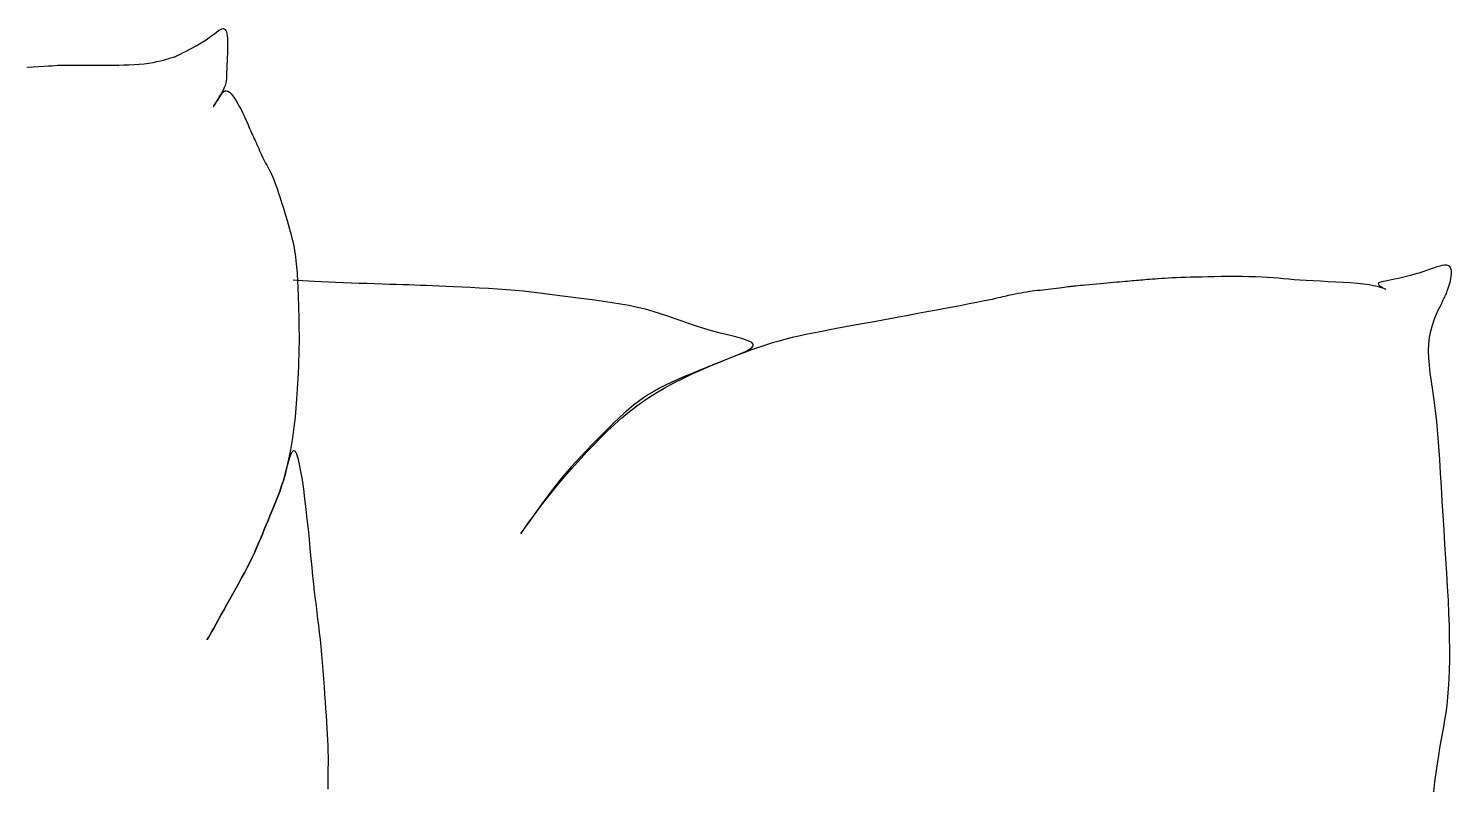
# Model space of a CAD drawing. Extents: x 110.714 to 111.388, y 28.017 to 28.415.
# Drawn here: x 111.0134 to 111.388, y 28.2161 to 28.4154 of the extents above; entities that cross this region are included whole.
import ezdxf

# ---------------------------------------------------------------- set-up
doc = ezdxf.new("R2010")
doc.units = 0
doc.layers.get('0').update_dxf_attribs({"linetype": 'CONTINUOUS'})

msp = doc.modelspace()

# ---------------------------------------------------------------- linework, layer by layer
at = {"color": 0}
for p, q in [((111.06435, 28.41532), (111.06469, 28.41539)), ((111.06469, 28.41539), (111.06498, 28.41534)), ((111.06498, 28.41534), (111.06522, 28.41516)), ((111.05847, 28.41134), (111.05937, 28.41188)), ((111.05937, 28.41188), (111.06023, 28.41243)), ((111.06023, 28.41243), (111.06102, 28.41298)), ((111.06102, 28.41298), (111.06174, 28.41352)), ((111.06174, 28.41352), (111.06239, 28.41401)), ((111.06239, 28.41401), (111.06297, 28.41446)), ((111.06297, 28.41446), (111.06349, 28.41484)), ((111.06349, 28.41484), (111.06395, 28.41513)), ((111.06395, 28.41513), (111.06435, 28.41532)), ((111.06522, 28.41516), (111.06541, 28.41487)), ((111.06541, 28.41487), (111.06557, 28.41448)), ((111.06557, 28.41448), (111.06568, 28.41401)), ((111.06568, 28.41401), (111.06577, 28.41346)), ((111.06577, 28.41346), (111.06582, 28.41286)), ((111.06582, 28.41286), (111.06586, 28.41221)), ((111.06586, 28.41221), (111.06587, 28.41152)), ((111.05126, 28.40774), (111.05158, 28.40785)), ((111.05158, 28.40785), (111.05185, 28.40794)), ((111.05185, 28.40794), (111.0521, 28.40804)), ((111.0521, 28.40804), (111.05236, 28.40816)), ((111.05236, 28.40816), (111.05267, 28.4083)), ((111.05267, 28.4083), (111.05306, 28.40849)), ((111.05306, 28.40849), (111.05355, 28.40874)), ((111.05355, 28.40874), (111.05418, 28.40905)), ((111.05418, 28.40905), (111.05491, 28.40942)), ((111.05491, 28.40942), (111.05574, 28.40984)), ((111.05574, 28.40984), (111.05662, 28.41031)), ((111.05662, 28.41031), (111.05754, 28.41081)), ((111.05754, 28.41081), (111.05847, 28.41134)), ((111.06577, 28.40794), (111.06574, 28.40727)), ((111.06581, 28.40864), (111.06577, 28.40794)), ((111.06584, 28.40936), (111.06581, 28.40864)), ((111.06586, 28.41009), (111.06584, 28.40936)), ((111.06587, 28.41081), (111.06586, 28.41009)), ((111.06587, 28.41152), (111.06587, 28.41081)), ((111.01301, 28.4052), (111.01466, 28.40529)), ((111.01466, 28.40529), (111.01617, 28.40538)), ((111.01617, 28.40538), (111.01752, 28.40546)), ((111.01752, 28.40546), (111.0187, 28.40554)), ((111.0187, 28.40554), (111.01967, 28.4056)), ((111.01967, 28.4056), (111.02044, 28.40565)), ((111.02044, 28.40565), (111.02104, 28.40569)), ((111.02104, 28.40569), (111.02151, 28.40571)), ((111.02151, 28.40571), (111.02191, 28.40573)), ((111.02191, 28.40573), (111.02227, 28.40574)), ((111.02227, 28.40574), (111.02265, 28.40575)), ((111.02265, 28.40575), (111.02309, 28.40575)), ((111.02309, 28.40575), (111.02364, 28.40575)), ((111.02364, 28.40575), (111.02432, 28.40575)), ((111.02432, 28.40575), (111.02513, 28.40575)), ((111.02513, 28.40575), (111.02601, 28.40575)), ((111.02601, 28.40575), (111.02693, 28.40575)), ((111.02693, 28.40575), (111.02785, 28.40575)), ((111.02785, 28.40575), (111.02873, 28.40575)), ((111.02873, 28.40575), (111.02953, 28.40575)), ((111.02953, 28.40575), (111.03022, 28.40575)), ((111.03022, 28.40575), (111.03077, 28.40575)), ((111.03077, 28.40575), (111.0312, 28.40575)), ((111.0312, 28.40575), (111.03158, 28.40575)), ((111.03158, 28.40575), (111.03193, 28.40575)), ((111.03193, 28.40575), (111.03231, 28.40575)), ((111.03231, 28.40575), (111.03275, 28.40575)), ((111.03275, 28.40575), (111.03331, 28.40575)), ((111.03331, 28.40575), (111.03403, 28.40575)), ((111.03403, 28.40575), (111.03494, 28.40575)), ((111.03494, 28.40575), (111.03602, 28.40576)), ((111.03602, 28.40576), (111.03722, 28.40577)), ((111.03722, 28.40577), (111.03852, 28.4058)), ((111.03852, 28.4058), (111.03988, 28.40584)), ((111.03988, 28.40584), (111.04125, 28.40591)), ((111.04125, 28.40591), (111.04261, 28.406)), ((111.04261, 28.406), (111.04391, 28.40612)), ((111.04391, 28.40612), (111.04512, 28.40628)), ((111.04512, 28.40628), (111.04625, 28.40646)), ((111.04625, 28.40646), (111.04727, 28.40666)), ((111.04727, 28.40666), (111.0482, 28.40687)), ((111.0482, 28.40687), (111.04902, 28.40708)), ((111.04902, 28.40708), (111.04975, 28.40728)), ((111.04975, 28.40728), (111.05036, 28.40746)), ((111.05036, 28.40746), (111.05086, 28.40762)), ((111.05086, 28.40762), (111.05126, 28.40774)), ((111.06561, 28.40452), (111.06559, 28.40409)), ((111.06563, 28.40499), (111.06561, 28.40452)), ((111.06565, 28.40549), (111.06563, 28.40499)), ((111.06568, 28.40604), (111.06565, 28.40549)), ((111.06571, 28.40663), (111.06568, 28.40604)), ((111.06574, 28.40727), (111.06571, 28.40663)), ((111.06519, 28.40038), (111.06504, 28.4)), ((111.0653, 28.40074), (111.06519, 28.40038)), ((111.06539, 28.40108), (111.0653, 28.40074)), ((111.06545, 28.4014), (111.06539, 28.40108)), ((111.06549, 28.40171), (111.06545, 28.4014)), ((111.06552, 28.40201), (111.06549, 28.40171)), ((111.06554, 28.40232), (111.06552, 28.40201)), ((111.06555, 28.40264), (111.06554, 28.40232)), ((111.06556, 28.40332), (111.06555, 28.40297)), ((111.06555, 28.40297), (111.06555, 28.40264)), ((111.06558, 28.40369), (111.06556, 28.40332)), ((111.06559, 28.40409), (111.06558, 28.40369)), ((111.06321, 28.39654), (111.06346, 28.39696)), ((111.06346, 28.39696), (111.06321, 28.39654)), ((111.06346, 28.39696), (111.06372, 28.39739)), ((111.06372, 28.39739), (111.06346, 28.39696)), ((111.06398, 28.39784), (111.06372, 28.39739)), ((111.06372, 28.39739), (111.06399, 28.39781)), ((111.06422, 28.39828), (111.06398, 28.39784)), ((111.06399, 28.39781), (111.06426, 28.3982)), ((111.06446, 28.39873), (111.06422, 28.39828)), ((111.06426, 28.3982), (111.06454, 28.39854)), ((111.06467, 28.39917), (111.06446, 28.39873)), ((111.06454, 28.39854), (111.06485, 28.3988)), ((111.06487, 28.39959), (111.06467, 28.39917)), ((111.06485, 28.3988), (111.06517, 28.39895)), ((111.06504, 28.4), (111.06487, 28.39959)), ((111.06517, 28.39895), (111.06552, 28.39899)), ((111.06552, 28.39899), (111.0659, 28.39888)), ((111.0659, 28.39888), (111.06631, 28.3986)), ((111.06631, 28.3986), (111.06675, 28.39818)), ((111.06675, 28.39818), (111.0672, 28.39764)), ((111.0672, 28.39764), (111.06766, 28.39701)), ((111.06766, 28.39701), (111.06812, 28.39631)), ((111.06209, 28.39483), (111.06212, 28.39487)), ((111.06212, 28.39487), (111.06209, 28.39483)), ((111.06212, 28.39487), (111.0622, 28.395)), ((111.0622, 28.395), (111.06212, 28.39487)), ((111.0622, 28.395), (111.06234, 28.3952)), ((111.06234, 28.3952), (111.0622, 28.395)), ((111.06234, 28.3952), (111.06252, 28.39546)), ((111.06252, 28.39546), (111.06234, 28.3952)), ((111.06252, 28.39546), (111.06273, 28.39578)), ((111.06273, 28.39578), (111.06252, 28.39546)), ((111.06273, 28.39578), (111.06296, 28.39614)), ((111.06296, 28.39614), (111.06273, 28.39578)), ((111.06296, 28.39614), (111.06321, 28.39654)), ((111.06321, 28.39654), (111.06296, 28.39614)), ((111.06812, 28.39631), (111.06858, 28.39556)), ((111.06858, 28.39556), (111.06901, 28.39479)), ((111.06901, 28.39479), (111.06941, 28.39403)), ((111.06941, 28.39403), (111.06978, 28.39329)), ((111.06978, 28.39329), (111.07012, 28.39259)), ((111.07012, 28.39259), (111.07043, 28.39191)), ((111.07043, 28.39191), (111.07072, 28.39126)), ((111.07072, 28.39126), (111.07099, 28.39063)), ((111.07099, 28.39063), (111.07124, 28.39003)), ((111.07124, 28.39003), (111.07148, 28.38946)), ((111.07148, 28.38946), (111.07172, 28.3889)), ((111.07172, 28.3889), (111.07195, 28.38837)), ((111.07195, 28.38837), (111.07218, 28.38786)), ((111.07218, 28.38786), (111.07241, 28.38736)), ((111.07241, 28.38736), (111.07264, 28.38686)), ((111.07264, 28.38686), (111.07287, 28.38637)), ((111.07287, 28.38637), (111.07311, 28.38588)), ((111.07311, 28.38588), (111.07334, 28.38537)), ((111.07334, 28.38537), (111.07357, 28.38485)), ((111.07357, 28.38485), (111.07381, 28.38432)), ((111.07381, 28.38432), (111.07404, 28.38377)), ((111.07404, 28.38377), (111.07429, 28.38322)), ((111.07429, 28.38322), (111.07453, 28.38266)), ((111.07453, 28.38266), (111.07478, 28.3821)), ((111.07478, 28.3821), (111.07504, 28.38154)), ((111.07504, 28.38154), (111.0753, 28.38099)), ((111.0753, 28.38099), (111.07557, 28.38046)), ((111.07557, 28.38046), (111.07585, 28.37994)), ((111.07585, 28.37994), (111.07614, 28.37942)), ((111.07614, 28.37942), (111.07644, 28.37889)), ((111.07644, 28.37889), (111.07675, 28.37832)), ((111.07675, 28.37832), (111.07707, 28.3777)), ((111.07707, 28.3777), (111.0774, 28.377)), ((111.0774, 28.377), (111.07775, 28.37622)), ((111.07775, 28.37622), (111.07812, 28.37534)), ((111.07812, 28.37534), (111.0785, 28.37433)), ((111.0785, 28.37433), (111.07889, 28.37323)), ((111.07889, 28.37323), (111.07928, 28.37206)), ((111.07928, 28.37206), (111.07968, 28.37084)), ((111.07968, 28.37084), (111.08007, 28.36959)), ((111.08007, 28.36959), (111.08046, 28.36835)), ((111.08046, 28.36835), (111.08083, 28.36713)), ((111.08083, 28.36713), (111.08118, 28.36597)), ((111.08118, 28.36597), (111.0815, 28.36487)), ((111.0815, 28.36487), (111.08181, 28.36384)), ((111.08181, 28.36384), (111.08209, 28.36287)), ((111.08209, 28.36287), (111.08235, 28.36195)), ((111.08235, 28.36195), (111.08259, 28.36106)), ((111.08259, 28.36106), (111.0828, 28.3602)), ((111.0828, 28.3602), (111.083, 28.35935)), ((111.083, 28.35935), (111.08318, 28.35851)), ((111.08318, 28.35851), (111.08334, 28.35767)), ((111.08334, 28.35767), (111.08349, 28.35683)), ((111.08349, 28.35683), (111.08361, 28.35599)), ((111.08361, 28.35599), (111.08373, 28.35515)), ((111.08373, 28.35515), (111.08383, 28.35431)), ((111.08383, 28.35431), (111.08392, 28.35348)), ((111.08392, 28.35348), (111.084, 28.35267)), ((111.084, 28.35267), (111.08406, 28.35186)), ((111.08406, 28.35186), (111.08413, 28.35106)), ((111.38145, 28.35168), (111.38044, 28.35133)), ((111.3824, 28.35201), (111.38145, 28.35168)), ((111.3833, 28.35233), (111.3824, 28.35201)), ((111.38413, 28.35262), (111.3833, 28.35233)), ((111.38489, 28.35285), (111.38413, 28.35262)), ((111.38557, 28.35302), (111.38489, 28.35285)), ((111.38617, 28.35312), (111.38557, 28.35302)), ((111.38669, 28.35311), (111.38617, 28.35312)), ((111.38711, 28.35301), (111.38669, 28.35311)), ((111.38744, 28.35281), (111.38711, 28.35301)), ((111.38769, 28.35252), (111.38744, 28.35281)), ((111.38786, 28.35215), (111.38769, 28.35252)), ((111.38797, 28.35172), (111.38786, 28.35215)), ((111.38801, 28.35124), (111.38797, 28.35172)), ((111.08424, 28.34904), (111.08307, 28.34912)), ((111.08413, 28.35106), (111.08418, 28.35026)), ((111.08418, 28.35026), (111.08423, 28.34944)), ((111.08423, 28.34944), (111.08427, 28.34856)), ((111.0856, 28.34896), (111.08424, 28.34904)), ((111.08427, 28.34856), (111.08432, 28.34763)), ((111.08711, 28.34887), (111.0856, 28.34896)), ((111.08876, 28.34878), (111.08711, 28.34887)), ((111.09053, 28.34869), (111.08876, 28.34878)), ((111.09241, 28.3486), (111.09053, 28.34869)), ((111.09436, 28.34851), (111.09241, 28.3486)), ((111.09638, 28.34843), (111.09436, 28.34851)), ((111.09844, 28.34835), (111.09638, 28.34843)), ((111.10052, 28.34828), (111.09844, 28.34835)), ((111.10258, 28.34822), (111.10052, 28.34828)), ((111.10462, 28.34816), (111.10258, 28.34822)), ((111.1066, 28.3481), (111.10462, 28.34816)), ((111.1085, 28.34804), (111.1066, 28.3481)), ((111.1103, 28.34799), (111.1085, 28.34804)), ((111.11198, 28.34793), (111.1103, 28.34799)), ((111.11357, 28.34787), (111.11198, 28.34793)), ((111.29264, 28.34793), (111.29176, 28.34784)), ((111.29357, 28.34802), (111.29264, 28.34793)), ((111.29453, 28.34811), (111.29357, 28.34802)), ((111.29549, 28.3482), (111.29453, 28.34811)), ((111.29644, 28.34828), (111.29549, 28.3482)), ((111.29735, 28.34837), (111.29644, 28.34828)), ((111.29823, 28.34844), (111.29735, 28.34837)), ((111.29907, 28.34852), (111.29823, 28.34844)), ((111.29987, 28.34858), (111.29907, 28.34852)), ((111.30064, 28.34865), (111.29987, 28.34858)), ((111.30137, 28.34871), (111.30064, 28.34865)), ((111.30206, 28.34877), (111.30137, 28.34871)), ((111.30271, 28.34882), (111.30206, 28.34877)), ((111.30333, 28.34887), (111.30271, 28.34882)), ((111.30392, 28.34892), (111.30333, 28.34887)), ((111.30449, 28.34897), (111.30392, 28.34892)), ((111.30505, 28.34902), (111.30449, 28.34897)), ((111.3056, 28.34907), (111.30505, 28.34902)), ((111.30616, 28.34912), (111.3056, 28.34907)), ((111.30673, 28.34916), (111.30616, 28.34912)), ((111.30732, 28.34922), (111.30673, 28.34916)), ((111.30794, 28.34927), (111.30732, 28.34922)), ((111.30859, 28.34933), (111.30794, 28.34927)), ((111.30928, 28.34938), (111.30859, 28.34933)), ((111.31002, 28.34944), (111.30928, 28.34938)), ((111.3108, 28.3495), (111.31002, 28.34944)), ((111.31163, 28.34956), (111.3108, 28.3495)), ((111.31252, 28.34961), (111.31163, 28.34956)), ((111.31348, 28.34967), (111.31252, 28.34961)), ((111.3145, 28.34972), (111.31348, 28.34967)), ((111.31559, 28.34977), (111.3145, 28.34972)), ((111.31675, 28.34982), (111.31559, 28.34977)), ((111.318, 28.34986), (111.31675, 28.34982)), ((111.31933, 28.3499), (111.318, 28.34986)), ((111.32075, 28.34994), (111.31933, 28.3499)), ((111.32226, 28.34997), (111.32075, 28.34994)), ((111.32388, 28.35001), (111.32226, 28.34997)), ((111.32559, 28.35004), (111.32388, 28.35001)), ((111.32737, 28.35006), (111.32559, 28.35004)), ((111.3292, 28.35008), (111.32737, 28.35006)), ((111.33105, 28.35008), (111.3292, 28.35008)), ((111.33289, 28.35008), (111.33105, 28.35008)), ((111.33469, 28.35005), (111.33289, 28.35008)), ((111.33642, 28.35001), (111.33469, 28.35005)), ((111.33806, 28.34995), (111.33642, 28.35001)), ((111.33958, 28.34987), (111.33806, 28.34995)), ((111.34102, 28.34976), (111.33958, 28.34987)), ((111.3424, 28.34964), (111.34102, 28.34976)), ((111.34376, 28.34952), (111.3424, 28.34964)), ((111.34515, 28.34939), (111.34376, 28.34952)), ((111.34659, 28.34926), (111.34515, 28.34939)), ((111.34812, 28.34913), (111.34659, 28.34926)), ((111.34979, 28.34902), (111.34812, 28.34913)), ((111.3516, 28.34892), (111.34979, 28.34902)), ((111.35353, 28.34883), (111.3516, 28.34892)), ((111.35552, 28.34874), (111.35353, 28.34883)), ((111.35754, 28.34865), (111.35552, 28.34874)), ((111.35953, 28.34855), (111.35754, 28.34865)), ((111.36145, 28.34843), (111.35953, 28.34855)), ((111.36325, 28.34829), (111.36145, 28.34843)), ((111.36487, 28.34812), (111.36325, 28.34829)), ((111.36629, 28.34791), (111.36487, 28.34812)), ((111.36888, 28.34843), (111.36874, 28.34829)), ((111.36874, 28.34829), (111.36875, 28.34812)), ((111.36875, 28.34812), (111.36889, 28.34791)), ((111.36915, 28.34856), (111.36888, 28.34843)), ((111.36954, 28.34867), (111.36915, 28.34856)), ((111.37004, 28.34878), (111.36954, 28.34867)), ((111.37066, 28.3489), (111.37004, 28.34878)), ((111.37138, 28.34903), (111.37066, 28.3489)), ((111.37219, 28.34919), (111.37138, 28.34903)), ((111.37309, 28.34937), (111.37219, 28.34919)), ((111.37406, 28.34959), (111.37309, 28.34937)), ((111.37509, 28.34983), (111.37406, 28.34959)), ((111.37615, 28.35009), (111.37509, 28.34983)), ((111.37723, 28.35038), (111.37615, 28.35009)), ((111.37832, 28.35068), (111.37723, 28.35038)), ((111.3794, 28.351), (111.37832, 28.35068)), ((111.38044, 28.35133), (111.3794, 28.351)), ((111.3874, 28.34783), (111.38756, 28.34839)), ((111.38756, 28.34839), (111.38772, 28.34898)), ((111.38772, 28.34898), (111.38785, 28.34957)), ((111.38785, 28.34957), (111.38795, 28.35015)), ((111.38795, 28.35015), (111.388, 28.35071)), ((111.388, 28.35071), (111.38801, 28.35124)), ((111.08432, 28.34763), (111.08436, 28.34661)), ((111.08436, 28.34661), (111.0844, 28.34549)), ((111.0844, 28.34549), (111.08444, 28.34424)), ((111.08444, 28.34424), (111.08449, 28.34286)), ((111.11512, 28.34781), (111.11357, 28.34787)), ((111.11665, 28.34775), (111.11512, 28.34781)), ((111.1182, 28.34769), (111.11665, 28.34775)), ((111.11982, 28.34762), (111.1182, 28.34769)), ((111.12153, 28.34754), (111.11982, 28.34762)), ((111.12339, 28.34746), (111.12153, 28.34754)), ((111.1254, 28.34737), (111.12339, 28.34746)), ((111.12756, 28.34728), (111.1254, 28.34737)), ((111.12983, 28.34717), (111.12756, 28.34728)), ((111.13217, 28.34705), (111.12983, 28.34717)), ((111.13454, 28.34692), (111.13217, 28.34705)), ((111.13692, 28.34677), (111.13454, 28.34692)), ((111.13928, 28.3466), (111.13692, 28.34677)), ((111.14156, 28.34642), (111.13928, 28.3466)), ((111.14376, 28.34621), (111.14156, 28.34642)), ((111.14588, 28.34598), (111.14376, 28.34621)), ((111.14795, 28.34574), (111.14588, 28.34598)), ((111.14998, 28.34549), (111.14795, 28.34574)), ((111.15199, 28.34523), (111.14998, 28.34549)), ((111.15402, 28.34495), (111.15199, 28.34523)), ((111.15607, 28.34468), (111.15402, 28.34495)), ((111.15817, 28.3444), (111.15607, 28.34468)), ((111.16033, 28.34411), (111.15817, 28.3444)), ((111.26794, 28.34428), (111.26708, 28.34409)), ((111.26865, 28.34445), (111.26794, 28.34428)), ((111.26926, 28.3446), (111.26865, 28.34445)), ((111.26982, 28.34473), (111.26926, 28.3446)), ((111.27039, 28.34487), (111.26982, 28.34473)), ((111.27101, 28.34501), (111.27039, 28.34487)), ((111.27169, 28.34515), (111.27101, 28.34501)), ((111.2724, 28.3453), (111.27169, 28.34515)), ((111.27315, 28.34545), (111.2724, 28.3453)), ((111.27391, 28.3456), (111.27315, 28.34545)), ((111.27469, 28.34574), (111.27391, 28.3456)), ((111.27546, 28.34587), (111.27469, 28.34574)), ((111.27621, 28.346), (111.27546, 28.34587)), ((111.27694, 28.34611), (111.27621, 28.346)), ((111.27765, 28.34621), (111.27694, 28.34611)), ((111.27834, 28.3463), (111.27765, 28.34621)), ((111.27903, 28.34638), (111.27834, 28.3463)), ((111.27972, 28.34646), (111.27903, 28.34638)), ((111.28041, 28.34654), (111.27972, 28.34646)), ((111.28111, 28.34662), (111.28041, 28.34654)), ((111.28183, 28.3467), (111.28111, 28.34662)), ((111.28257, 28.34679), (111.28183, 28.3467)), ((111.28332, 28.34688), (111.28257, 28.34679)), ((111.28406, 28.34697), (111.28332, 28.34688)), ((111.28478, 28.34706), (111.28406, 28.34697)), ((111.28545, 28.34714), (111.28478, 28.34706)), ((111.28607, 28.34722), (111.28545, 28.34714)), ((111.28662, 28.34729), (111.28607, 28.34722)), ((111.28709, 28.34735), (111.28662, 28.34729)), ((111.28745, 28.3474), (111.28709, 28.34735)), ((111.28775, 28.34744), (111.28745, 28.3474)), ((111.288, 28.34747), (111.28775, 28.34744)), ((111.28823, 28.34749), (111.288, 28.34747)), ((111.28848, 28.34752), (111.28823, 28.34749)), ((111.28878, 28.34755), (111.28848, 28.34752)), ((111.28915, 28.34759), (111.28878, 28.34755)), ((111.28963, 28.34763), (111.28915, 28.34759)), ((111.29023, 28.34769), (111.28963, 28.34763)), ((111.29095, 28.34776), (111.29023, 28.34769)), ((111.29176, 28.34784), (111.29095, 28.34776)), ((111.3675, 28.34768), (111.36629, 28.34791)), ((111.3685, 28.34744), (111.3675, 28.34768)), ((111.36931, 28.34722), (111.3685, 28.34744)), ((111.36889, 28.34791), (111.36913, 28.34768)), ((111.36913, 28.34768), (111.36945, 28.34744)), ((111.36993, 28.34702), (111.36931, 28.34722)), ((111.36945, 28.34744), (111.36979, 28.34722)), ((111.36979, 28.34722), (111.37013, 28.34702)), ((111.37036, 28.34685), (111.36993, 28.34702)), ((111.37013, 28.34702), (111.37042, 28.34685)), ((111.37061, 28.34674), (111.37036, 28.34685)), ((111.37042, 28.34685), (111.37062, 28.34674)), ((111.37069, 28.3467), (111.37061, 28.34674)), ((111.37062, 28.34674), (111.37069, 28.3467)), ((111.38576, 28.34376), (111.38602, 28.34428)), ((111.38602, 28.34428), (111.38621, 28.34467)), ((111.38621, 28.34467), (111.38635, 28.34497)), ((111.38635, 28.34497), (111.38646, 28.34522)), ((111.38646, 28.34522), (111.38656, 28.34546)), ((111.38656, 28.34546), (111.38665, 28.3457)), ((111.38665, 28.3457), (111.38676, 28.34599)), ((111.38676, 28.34599), (111.3869, 28.34636)), ((111.3869, 28.34636), (111.38705, 28.3468)), ((111.38705, 28.3468), (111.38722, 28.34729)), ((111.38722, 28.34729), (111.3874, 28.34783)), ((111.08449, 28.34286), (111.08454, 28.34136)), ((111.08454, 28.34136), (111.08458, 28.33976)), ((111.16255, 28.34383), (111.16033, 28.34411)), ((111.16479, 28.34352), (111.16255, 28.34383)), ((111.16705, 28.34319), (111.16479, 28.34352)), ((111.1693, 28.34283), (111.16705, 28.34319)), ((111.17153, 28.34243), (111.1693, 28.34283)), ((111.17371, 28.34198), (111.17153, 28.34243)), ((111.17582, 28.34148), (111.17371, 28.34198)), ((111.17786, 28.34092), (111.17582, 28.34148)), ((111.17983, 28.34031), (111.17786, 28.34092)), ((111.25047, 28.34088), (111.2475, 28.34033)), ((111.25337, 28.34142), (111.25047, 28.34088)), ((111.25613, 28.34194), (111.25337, 28.34142)), ((111.2587, 28.34242), (111.25613, 28.34194)), ((111.26102, 28.34287), (111.2587, 28.34242)), ((111.26302, 28.34326), (111.26102, 28.34287)), ((111.26468, 28.34359), (111.26302, 28.34326)), ((111.26601, 28.34386), (111.26468, 28.34359)), ((111.26708, 28.34409), (111.26601, 28.34386)), ((111.384, 28.34004), (111.38452, 28.34122)), ((111.38452, 28.34122), (111.38501, 28.34224)), ((111.38501, 28.34224), (111.38543, 28.34309)), ((111.38543, 28.34309), (111.38576, 28.34376)), ((111.08458, 28.33976), (111.08462, 28.3381)), ((111.08462, 28.3381), (111.08464, 28.33638)), ((111.18175, 28.33966), (111.17983, 28.34031)), ((111.18364, 28.33899), (111.18175, 28.33966)), ((111.18551, 28.33832), (111.18364, 28.33899)), ((111.18739, 28.33765), (111.18551, 28.33832)), ((111.18929, 28.33701), (111.18739, 28.33765)), ((111.19123, 28.3364), (111.18929, 28.33701)), ((111.22846, 28.33682), (111.22616, 28.33639)), ((111.23087, 28.33727), (111.22846, 28.33682)), ((111.23338, 28.33773), (111.23087, 28.33727)), ((111.23601, 28.33821), (111.23338, 28.33773)), ((111.23874, 28.33871), (111.23601, 28.33821)), ((111.24158, 28.33924), (111.23874, 28.33871)), ((111.24452, 28.33978), (111.24158, 28.33924)), ((111.2475, 28.34033), (111.24452, 28.33978)), ((111.38256, 28.33571), (111.38299, 28.33727)), ((111.38299, 28.33727), (111.38348, 28.33872)), ((111.38348, 28.33872), (111.384, 28.34004)), ((111.08464, 28.33638), (111.08466, 28.33464)), ((111.08466, 28.33464), (111.08466, 28.3329)), ((111.19321, 28.33583), (111.19123, 28.3364)), ((111.19519, 28.33531), (111.19321, 28.33583)), ((111.19711, 28.33482), (111.19519, 28.33531)), ((111.19892, 28.33436), (111.19711, 28.33482)), ((111.20055, 28.33393), (111.19892, 28.33436)), ((111.20195, 28.33351), (111.20055, 28.33393)), ((111.20307, 28.3331), (111.20195, 28.33351)), ((111.20383, 28.3327), (111.20307, 28.3331)), ((111.21101, 28.33312), (111.20926, 28.33262)), ((111.21275, 28.33359), (111.21101, 28.33312)), ((111.21448, 28.33401), (111.21275, 28.33359)), ((111.21625, 28.33442), (111.21448, 28.33401)), ((111.21805, 28.3348), (111.21625, 28.33442)), ((111.21993, 28.33519), (111.21805, 28.3348)), ((111.2219, 28.33557), (111.21993, 28.33519)), ((111.22397, 28.33597), (111.2219, 28.33557)), ((111.22616, 28.33639), (111.22397, 28.33597)), ((111.38201, 28.33235), (111.38223, 28.33407)), ((111.38223, 28.33407), (111.38256, 28.33571)), ((111.08461, 28.3295), (111.08455, 28.32788)), ((111.08464, 28.33118), (111.08461, 28.3295)), ((111.08466, 28.3329), (111.08464, 28.33118)), ((111.19979, 28.3293), (111.19781, 28.32853)), ((111.19926, 28.32914), (111.20083, 28.3298)), ((111.20176, 28.33005), (111.19979, 28.3293)), ((111.20083, 28.3298), (111.20213, 28.33039)), ((111.20371, 28.33077), (111.20176, 28.33005)), ((111.20213, 28.33039), (111.20315, 28.33092)), ((111.20315, 28.33092), (111.20384, 28.33141)), ((111.20561, 28.33144), (111.20371, 28.33077)), ((111.20421, 28.33229), (111.20383, 28.3327)), ((111.20384, 28.33141), (111.20421, 28.33186)), ((111.20421, 28.33186), (111.20421, 28.33229)), ((111.20746, 28.33206), (111.20561, 28.33144)), ((111.20926, 28.33262), (111.20746, 28.33206)), ((111.38194, 28.33056), (111.38201, 28.33235)), ((111.382, 28.32869), (111.38194, 28.33056)), ((111.08448, 28.3263), (111.0844, 28.32477)), ((111.08455, 28.32788), (111.08448, 28.3263)), ((111.18835, 28.32454), (111.19081, 28.32564)), ((111.1919, 28.32615), (111.18999, 28.32538)), ((111.19081, 28.32564), (111.19317, 28.32665)), ((111.19385, 28.32694), (111.1919, 28.32615)), ((111.19317, 28.32665), (111.1954, 28.32757)), ((111.19583, 28.32774), (111.19385, 28.32694)), ((111.1954, 28.32757), (111.19744, 28.3284)), ((111.19781, 28.32853), (111.19583, 28.32774)), ((111.19744, 28.3284), (111.19926, 28.32914)), ((111.38217, 28.32673), (111.382, 28.32869)), ((111.38242, 28.32465), (111.38217, 28.32673)), ((111.08422, 28.32186), (111.08413, 28.32049)), ((111.08432, 28.32329), (111.08422, 28.32186)), ((111.0844, 28.32477), (111.08432, 28.32329)), ((111.1808, 28.32074), (111.1833, 28.32209)), ((111.18279, 28.32229), (111.18114, 28.32151)), ((111.18451, 28.32307), (111.18279, 28.32229)), ((111.1833, 28.32209), (111.18583, 28.32336)), ((111.18628, 28.32384), (111.18451, 28.32307)), ((111.18583, 28.32336), (111.18835, 28.32454)), ((111.18811, 28.32461), (111.18628, 28.32384)), ((111.18999, 28.32538), (111.18811, 28.32461)), ((111.38273, 28.32243), (111.38242, 28.32465)), ((111.38308, 28.32006), (111.38273, 28.32243)), ((111.08405, 28.31917), (111.08397, 28.31791)), ((111.08413, 28.32049), (111.08405, 28.31917)), ((111.17529, 28.31813), (111.17399, 28.31719)), ((111.17665, 28.31902), (111.17529, 28.31813)), ((111.17603, 28.3178), (111.17836, 28.31931)), ((111.17807, 28.31987), (111.17665, 28.31902)), ((111.17956, 28.3207), (111.17807, 28.31987)), ((111.17836, 28.31931), (111.1808, 28.32074)), ((111.18114, 28.32151), (111.17956, 28.3207)), ((111.38344, 28.31751), (111.38308, 28.32006)), ((111.08371, 28.31427), (111.0836, 28.31304)), ((111.0838, 28.31547), (111.08371, 28.31427)), ((111.08389, 28.31668), (111.0838, 28.31547)), ((111.08397, 28.31791), (111.08389, 28.31668)), ((111.16964, 28.31289), (111.17168, 28.31458)), ((111.17144, 28.31515), (111.17017, 28.31404)), ((111.17271, 28.3162), (111.17144, 28.31515)), ((111.17168, 28.31458), (111.17381, 28.31622)), ((111.17399, 28.31719), (111.17271, 28.3162)), ((111.17381, 28.31622), (111.17603, 28.3178)), ((111.38378, 28.31477), (111.38344, 28.31751)), ((111.3841, 28.31182), (111.38378, 28.31477)), ((111.08333, 28.31047), (111.08315, 28.30908)), ((111.08348, 28.31178), (111.08333, 28.31047)), ((111.0836, 28.31304), (111.08348, 28.31178)), ((111.16579, 28.30939), (111.16768, 28.31116)), ((111.16752, 28.31158), (111.16612, 28.31022)), ((111.16886, 28.31285), (111.16752, 28.31158)), ((111.16768, 28.31116), (111.16964, 28.31289)), ((111.17017, 28.31404), (111.16886, 28.31285)), ((111.38438, 28.30868), (111.3841, 28.31182)), ((111.08294, 28.30761), (111.08269, 28.30606)), ((111.08315, 28.30908), (111.08294, 28.30761)), ((111.16321, 28.30731), (111.16175, 28.30582)), ((111.16221, 28.30582), (111.16397, 28.30761)), ((111.16467, 28.30879), (111.16321, 28.30731)), ((111.16397, 28.30761), (111.16579, 28.30939)), ((111.16612, 28.31022), (111.16467, 28.30879)), ((111.38464, 28.30538), (111.38438, 28.30868)), ((111.08241, 28.30447), (111.08209, 28.30285)), ((111.08215, 28.30223), (111.08252, 28.30327)), ((111.08269, 28.30606), (111.08241, 28.30447)), ((111.08252, 28.30327), (111.08288, 28.30398)), ((111.08288, 28.30398), (111.08324, 28.3043)), ((111.08324, 28.3043), (111.0836, 28.30414)), ((111.0836, 28.30414), (111.08397, 28.30346)), ((111.08397, 28.30346), (111.08434, 28.30229)), ((111.15883, 28.30223), (111.16049, 28.30402)), ((111.16031, 28.30432), (111.15892, 28.30285)), ((111.16175, 28.30582), (111.16031, 28.30432)), ((111.16049, 28.30402), (111.16221, 28.30582)), ((111.38489, 28.30194), (111.38464, 28.30538)), ((111.08137, 28.29959), (111.08097, 28.29799)), ((111.08097, 28.29798), (111.08138, 28.29951)), ((111.08175, 28.30121), (111.08137, 28.29959)), ((111.08138, 28.29951), (111.08177, 28.30095)), ((111.08209, 28.30285), (111.08175, 28.30121)), ((111.08177, 28.30095), (111.08215, 28.30223)), ((111.08434, 28.30229), (111.08471, 28.3007)), ((111.08471, 28.3007), (111.08508, 28.29876)), ((111.15637, 28.30006), (111.15525, 28.29879)), ((111.15564, 28.29866), (111.15721, 28.30044)), ((111.1576, 28.30142), (111.15637, 28.30006)), ((111.15721, 28.30044), (111.15883, 28.30223)), ((111.15892, 28.30285), (111.1576, 28.30142)), ((111.38512, 28.29837), (111.38489, 28.30194)), ((111.08007, 28.29496), (111.08053, 28.29644)), ((111.08053, 28.29644), (111.08007, 28.29496)), ((111.08097, 28.29799), (111.08053, 28.29644)), ((111.08053, 28.29644), (111.08097, 28.29798)), ((111.08508, 28.29876), (111.08544, 28.29654)), ((111.08544, 28.29654), (111.08579, 28.29411)), ((111.15325, 28.29642), (111.15233, 28.29528)), ((111.15264, 28.29512), (111.15412, 28.29688)), ((111.15421, 28.29758), (111.15325, 28.29642)), ((111.15412, 28.29688), (111.15564, 28.29866)), ((111.15525, 28.29879), (111.15421, 28.29758)), ((111.38535, 28.29471), (111.38512, 28.29837)), ((111.07857, 28.29086), (111.07908, 28.29218)), ((111.07908, 28.29218), (111.07857, 28.29086)), ((111.07908, 28.29218), (111.07958, 28.29355)), ((111.07958, 28.29355), (111.07908, 28.29218)), ((111.07958, 28.29355), (111.08007, 28.29496)), ((111.08007, 28.29496), (111.07958, 28.29355)), ((111.08579, 28.29411), (111.08612, 28.29154)), ((111.14967, 28.29177), (111.14874, 28.29049)), ((111.15057, 28.29298), (111.14967, 28.29177)), ((111.14983, 28.29161), (111.15121, 28.29336)), ((111.15145, 28.29414), (111.15057, 28.29298)), ((111.15121, 28.29336), (111.15264, 28.29512)), ((111.15233, 28.29528), (111.15145, 28.29414)), ((111.38557, 28.29098), (111.38535, 28.29471)), ((111.077, 28.28711), (111.07752, 28.28834)), ((111.07752, 28.28834), (111.077, 28.28711)), ((111.07752, 28.28834), (111.07805, 28.28959)), ((111.07805, 28.28959), (111.07752, 28.28834)), ((111.07805, 28.28959), (111.07857, 28.29086)), ((111.07857, 28.29086), (111.07805, 28.28959)), ((111.08612, 28.29154), (111.08644, 28.28889)), ((111.08644, 28.28889), (111.08674, 28.28623)), ((111.14609, 28.28669), (111.14724, 28.28823)), ((111.14777, 28.28914), (111.14678, 28.28776)), ((111.14724, 28.28823), (111.1485, 28.28989)), ((111.14874, 28.29049), (111.14777, 28.28914)), ((111.1485, 28.28989), (111.14983, 28.29161)), ((111.38581, 28.2872), (111.38557, 28.29098)), ((111.0755, 28.2835), (111.07599, 28.2847)), ((111.07599, 28.2847), (111.0755, 28.2835)), ((111.07599, 28.2847), (111.07649, 28.2859)), ((111.07649, 28.2859), (111.07599, 28.2847)), ((111.07649, 28.2859), (111.077, 28.28711)), ((111.077, 28.28711), (111.07649, 28.2859)), ((111.08674, 28.28623), (111.08702, 28.28358)), ((111.14495, 28.28517), (111.14419, 28.2841)), ((111.14424, 28.28416), (111.14508, 28.28531)), ((111.14583, 28.28642), (111.14495, 28.28517)), ((111.14508, 28.28531), (111.14609, 28.28669)), ((111.14678, 28.28776), (111.14583, 28.28642)), ((111.38605, 28.2834), (111.38581, 28.2872)), ((111.074, 28.27987), (111.07451, 28.28109)), ((111.07451, 28.28109), (111.074, 28.27987)), ((111.07451, 28.28109), (111.07501, 28.2823)), ((111.07501, 28.2823), (111.07451, 28.28109)), ((111.07501, 28.2823), (111.0755, 28.2835)), ((111.0755, 28.2835), (111.07501, 28.2823)), ((111.08702, 28.28358), (111.08728, 28.28096)), ((111.08728, 28.28096), (111.08753, 28.2784)), ((111.14306, 28.28249), (111.1432, 28.28269)), ((111.1432, 28.28269), (111.14306, 28.28249)), ((111.1432, 28.28269), (111.14361, 28.28327)), ((111.14359, 28.28325), (111.1432, 28.28269)), ((111.14419, 28.2841), (111.14359, 28.28325)), ((111.14361, 28.28327), (111.14424, 28.28416)), ((111.38629, 28.2796), (111.38605, 28.2834)), ((111.0723, 28.27611), (111.0729, 28.27738)), ((111.0729, 28.27738), (111.0723, 28.27611)), ((111.0729, 28.27738), (111.07346, 28.27864)), ((111.07346, 28.27864), (111.0729, 28.27738)), ((111.07346, 28.27864), (111.074, 28.27987)), ((111.074, 28.27987), (111.07346, 28.27864)), ((111.08753, 28.2784), (111.08778, 28.27591)), ((111.38654, 28.27582), (111.38629, 28.2796)), ((111.07029, 28.27213), (111.07099, 28.27348)), ((111.07099, 28.27348), (111.07029, 28.27213)), ((111.07099, 28.27348), (111.07167, 28.27481)), ((111.07167, 28.27481), (111.07099, 28.27348)), ((111.07167, 28.27481), (111.0723, 28.27611)), ((111.0723, 28.27611), (111.07167, 28.27481)), ((111.08778, 28.27591), (111.08801, 28.27351)), ((111.08801, 28.27351), (111.08824, 28.27123)), ((111.38677, 28.27209), (111.38654, 28.27582)), ((111.06803, 28.26799), (111.0688, 28.26938)), ((111.0688, 28.26938), (111.06803, 28.26799)), ((111.0688, 28.26938), (111.06955, 28.27076)), ((111.06955, 28.27076), (111.0688, 28.26938)), ((111.06955, 28.27076), (111.07029, 28.27213)), ((111.07029, 28.27213), (111.06955, 28.27076)), ((111.08824, 28.27123), (111.08846, 28.26908)), ((111.38699, 28.26844), (111.38677, 28.27209)), ((111.06647, 28.26519), (111.06725, 28.26659)), ((111.06725, 28.26659), (111.06647, 28.26519)), ((111.06725, 28.26659), (111.06803, 28.26799)), ((111.06803, 28.26799), (111.06725, 28.26659)), ((111.08846, 28.26908), (111.08868, 28.26708)), ((111.08868, 28.26708), (111.08891, 28.26519)), ((111.38718, 28.26487), (111.38699, 28.26844)), ((111.06417, 28.26109), (111.06491, 28.26242)), ((111.06491, 28.26242), (111.06417, 28.26109)), ((111.06491, 28.26242), (111.06569, 28.26379)), ((111.06569, 28.26379), (111.06491, 28.26242)), ((111.06569, 28.26379), (111.06647, 28.26519)), ((111.06647, 28.26519), (111.06569, 28.26379)), ((111.08891, 28.26519), (111.08913, 28.2634)), ((111.08913, 28.2634), (111.08935, 28.26166)), ((111.38733, 28.26143), (111.38718, 28.26487)), ((111.0622, 28.25757), (111.0628, 28.25864)), ((111.0628, 28.25864), (111.0622, 28.25757)), ((111.0628, 28.25864), (111.06346, 28.25982)), ((111.06346, 28.25982), (111.0628, 28.25864)), ((111.06346, 28.25982), (111.06417, 28.26109)), ((111.06417, 28.26109), (111.06346, 28.25982)), ((111.08935, 28.26166), (111.08956, 28.25994)), ((111.08956, 28.25994), (111.08978, 28.25821)), ((111.08978, 28.25821), (111.08998, 28.25643)), ((111.38745, 28.25812), (111.38733, 28.26143)), ((111.38752, 28.25498), (111.38745, 28.25812)), ((111.06045, 28.25445), (111.0605, 28.25453)), ((111.0605, 28.25453), (111.06045, 28.25445)), ((111.0605, 28.25453), (111.06064, 28.2548)), ((111.06064, 28.2548), (111.0605, 28.25453)), ((111.06064, 28.2548), (111.06089, 28.25523)), ((111.06089, 28.25523), (111.06064, 28.2548)), ((111.06089, 28.25523), (111.06123, 28.25585)), ((111.06123, 28.25585), (111.06089, 28.25523)), ((111.06123, 28.25585), (111.06167, 28.25663)), ((111.06167, 28.25663), (111.06123, 28.25585)), ((111.06167, 28.25663), (111.0622, 28.25757)), ((111.0622, 28.25757), (111.06167, 28.25663)), ((111.08998, 28.25643), (111.09018, 28.25458)), ((111.09018, 28.25458), (111.09037, 28.25262)), ((111.38755, 28.252), (111.38752, 28.25498)), ((111.09037, 28.25262), (111.09056, 28.25058)), ((111.09056, 28.25058), (111.09074, 28.24848)), ((111.38753, 28.24918), (111.38755, 28.252)), ((111.09074, 28.24848), (111.09091, 28.24635)), ((111.38747, 28.2465), (111.38753, 28.24918)), ((111.09091, 28.24635), (111.09107, 28.24423)), ((111.09107, 28.24423), (111.09123, 28.24213)), ((111.38722, 28.2416), (111.38736, 28.24398)), ((111.38736, 28.24398), (111.38747, 28.2465)), ((111.09123, 28.24213), (111.09138, 28.24009)), ((111.09138, 28.24009), (111.09153, 28.23813)), ((111.38682, 28.23726), (111.38704, 28.23936)), ((111.38704, 28.23936), (111.38722, 28.2416)), ((111.09153, 28.23813), (111.09166, 28.23627)), ((111.09166, 28.23627), (111.09179, 28.23452)), ((111.38656, 28.23528), (111.38682, 28.23726)), ((111.09179, 28.23452), (111.09191, 28.23284)), ((111.09191, 28.23284), (111.09201, 28.23123)), ((111.38597, 28.23155), (111.38628, 28.23339)), ((111.38628, 28.23339), (111.38656, 28.23528)), ((111.09201, 28.23123), (111.0921, 28.22967)), ((111.0921, 28.22967), (111.09218, 28.22814)), ((111.09218, 28.22814), (111.09224, 28.22663)), ((111.38531, 28.22789), (111.38565, 28.22973)), ((111.38565, 28.22973), (111.38597, 28.23155)), ((111.09224, 28.22663), (111.09228, 28.22512)), ((111.09228, 28.22512), (111.09229, 28.2236)), ((111.38463, 28.22398), (111.38497, 28.22598)), ((111.38497, 28.22598), (111.38531, 28.22789)), ((111.09229, 28.22204), (111.09228, 28.22044)), ((111.09229, 28.2236), (111.09229, 28.22204)), ((111.38396, 28.21952), (111.38429, 28.22183)), ((111.38429, 28.22183), (111.38463, 28.22398)), ((111.09224, 28.21703), (111.09222, 28.21518)), ((111.09227, 28.21877), (111.09224, 28.21703)), ((111.09228, 28.22044), (111.09227, 28.21877)), ((111.38335, 28.21449), (111.38365, 28.21706)), ((111.38365, 28.21706), (111.38396, 28.21952))]:
    msp.add_line(p, q, dxfattribs=at)

doc.saveas('drawing.dxf')
